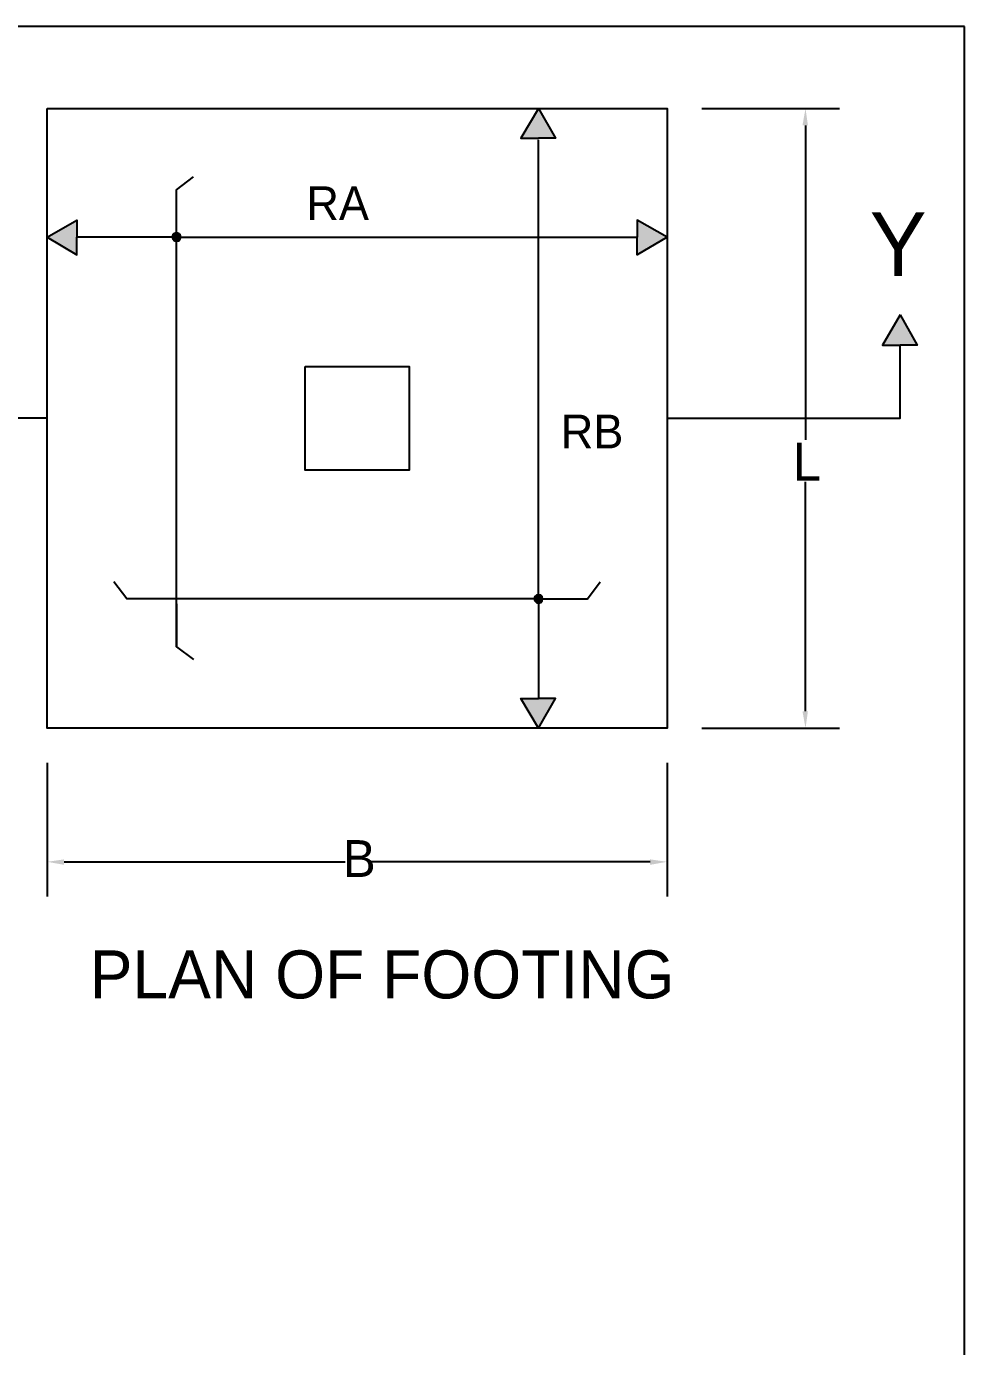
# Model space of a CAD drawing. Header units: millimetres. Extents: x 15 to 199, y 56 to 240.
# Drawn here: x 133.7 to 199.1, y 148.3 to 240.3 of the extents above; entities that cross this region are included whole.
import ezdxf

# ---------------------------------------------------------------- set-up
doc = ezdxf.new("R2010")
doc.units = ezdxf.units.MM
doc.header["$MEASUREMENT"] = 0
doc.layers.get('0').update_dxf_attribs({"linetype": 'CONTINUOUS'})
doc.styles.add('CIDFont+F1$001H0', font='')
doc.styles.add('CIDFont+F2$001H0', font='')
doc.styles.get('CIDFont+F1$001H0').set_extended_font_data('CIDFont+F1')
doc.styles.get('CIDFont+F2$001H0').set_extended_font_data('CIDFont+F2')

msp = doc.modelspace()

# ---------------------------------------------------------------- hatches: boundary and pattern name
at = {"true_color": 0x000007}
for points in [[(169.418, 234.611), (170.603, 232.537), (168.19, 232.537)], [(187.833, 233.426), (188.214, 233.426), (188.045, 234.611)], [(137.245, 226.822), (137.245, 225.637), (135.17, 225.637)], [(176.318, 226.822), (178.393, 225.637), (176.318, 225.637)], [(135.17, 225.637), (137.245, 225.637), (137.245, 224.409)], [(143.891, 225.679), (144.484, 225.637), (143.849, 225.637)], [(143.849, 225.637), (144.441, 225.552), (143.891, 225.552)], [(143.849, 225.637), (144.484, 225.637), (144.441, 225.552)], [(143.933, 225.806), (144.441, 225.764), (143.891, 225.764)], [(143.891, 225.764), (144.441, 225.721), (143.891, 225.721)], [(143.891, 225.764), (144.441, 225.764), (144.441, 225.721)], [(143.891, 225.721), (144.441, 225.679), (143.891, 225.679)], [(143.891, 225.721), (144.441, 225.721), (144.441, 225.679)], [(143.891, 225.679), (144.441, 225.679), (144.484, 225.637)], [(143.891, 225.552), (144.441, 225.51), (143.891, 225.51)], [(143.891, 225.552), (144.441, 225.552), (144.441, 225.51)], [(143.976, 225.848), (144.399, 225.806), (143.933, 225.806)], [(143.933, 225.806), (144.399, 225.806), (144.441, 225.764)], [(144.018, 225.891), (144.357, 225.848), (143.976, 225.848)], [(143.976, 225.848), (144.357, 225.848), (144.399, 225.806)], [(144.018, 225.891), (144.314, 225.891), (144.357, 225.848)], [(144.145, 225.933), (144.23, 225.891), (144.103, 225.891)], [(144.145, 225.933), (144.187, 225.933), (144.23, 225.891)], [(176.318, 225.637), (178.393, 225.637), (176.318, 224.409)], [(143.891, 225.51), (144.441, 225.467), (143.891, 225.467)], [(143.891, 225.51), (144.441, 225.51), (144.441, 225.467)], [(143.891, 225.467), (144.399, 225.425), (143.933, 225.425)], [(143.891, 225.467), (144.441, 225.467), (144.399, 225.425)], [(143.933, 225.425), (144.357, 225.383), (143.976, 225.383)], [(143.933, 225.425), (144.399, 225.425), (144.357, 225.383)], [(143.976, 225.383), (144.314, 225.34), (144.018, 225.34)], [(143.976, 225.383), (144.357, 225.383), (144.314, 225.34)], [(194.649, 220.218), (195.665, 218.398), (193.59, 218.398)], [(193.59, 218.398), (195.834, 218.101), (193.421, 218.101)], [(193.59, 218.398), (195.665, 218.398), (195.834, 218.101)], [(169.376, 200.702), (169.503, 200.66), (169.333, 200.66)], [(169.376, 200.702), (169.418, 200.702), (169.503, 200.66)], [(169.122, 200.448), (169.714, 200.406), (169.079, 200.406)], [(169.079, 200.406), (169.714, 200.321), (169.122, 200.321)], [(169.079, 200.406), (169.714, 200.406), (169.714, 200.321)], [(169.164, 200.533), (169.672, 200.491), (169.122, 200.491)], [(169.122, 200.491), (169.714, 200.448), (169.122, 200.448)], [(169.122, 200.491), (169.672, 200.491), (169.714, 200.448)], [(169.122, 200.448), (169.714, 200.448), (169.714, 200.406)], [(169.122, 200.321), (169.672, 200.279), (169.122, 200.279)], [(169.122, 200.321), (169.714, 200.321), (169.672, 200.279)], [(169.122, 200.279), (169.672, 200.237), (169.164, 200.237)], [(169.122, 200.279), (169.672, 200.279), (169.672, 200.237)], [(169.206, 200.618), (169.63, 200.575), (169.164, 200.575)], [(169.164, 200.575), (169.672, 200.533), (169.164, 200.533)], [(169.164, 200.575), (169.63, 200.575), (169.672, 200.533)], [(169.164, 200.533), (169.672, 200.533), (169.672, 200.491)], [(169.164, 200.237), (169.63, 200.194), (169.164, 200.194)], [(169.164, 200.237), (169.672, 200.237), (169.63, 200.194)], [(169.164, 200.194), (169.587, 200.152), (169.206, 200.152)], [(169.164, 200.194), (169.63, 200.194), (169.587, 200.152)], [(169.249, 200.66), (169.587, 200.618), (169.206, 200.618)], [(169.206, 200.618), (169.587, 200.618), (169.63, 200.575)], [(169.206, 200.152), (169.545, 200.11), (169.249, 200.11)], [(169.206, 200.152), (169.587, 200.152), (169.545, 200.11)], [(169.249, 200.66), (169.545, 200.66), (169.587, 200.618)], [(169.333, 200.11), (169.418, 200.067), (169.376, 200.067)], [(169.333, 200.11), (169.503, 200.11), (169.418, 200.067)], [(168.19, 193.463), (170.603, 193.463), (169.418, 191.389)], [(187.833, 192.574), (188.214, 192.574), (188.045, 191.389)], [(136.356, 182.245), (136.356, 181.864), (135.17, 182.076)], [(177.207, 182.245), (177.207, 181.864), (178.393, 182.076)]]:
    msp.add_hatch(color=7, dxfattribs=at).paths.add_polyline_path(points)

# ---------------------------------------------------------------- linework, layer by layer
at = {"color": 7, "linetype": 'Continuous', "lineweight": 25, "true_color": 0x000007}
for p, q in [((180.806, 234.611), (190.415, 234.611)), ((188.045, 233.426), (188.045, 217.424)), ((169.418, 200.702), (169.418, 232.41)), ((143.849, 225.637), (137.245, 225.637)), ((144.484, 225.637), (176.318, 225.637)), ((188.045, 217.424), (188.045, 211.497)), ((188.045, 192.574), (188.045, 208.576)), ((169.418, 200.067), (169.418, 193.463)), ((180.806, 191.389), (190.415, 191.389)), ((135.17, 188.976), (135.17, 179.663)), ((178.393, 188.976), (178.393, 179.663)), ((136.356, 182.076), (155.956, 182.076)), ((177.207, 182.076), (157.649, 182.076))]:
    msp.add_line(p, q, dxfattribs=at)
at = {"color": 20, "linetype": 'Continuous', "lineweight": 25, "true_color": 0x000014}
msp.add_line((144.187, 197.062), (144.187, 225.298), dxfattribs=at)
at = {"color": 7, "linetype": 'Continuous', "lineweight": 25, "true_color": 0x000007}
for points in [[(199.136, 240.326), (15.282, 240.326), (15.282, 56.219), (199.136, 56.219)], [(135.17, 234.611), (178.393, 234.611), (178.393, 191.389), (135.17, 191.389)], [(144.484, 225.637), (144.441, 225.806), (144.357, 225.891), (144.187, 225.933), (144.06, 225.891), (143.933, 225.806), (143.891, 225.637), (143.933, 225.51), (144.06, 225.383), (144.187, 225.34), (144.357, 225.383), (144.441, 225.51)], [(169.714, 200.406), (169.672, 200.575), (169.587, 200.66), (169.418, 200.702), (169.291, 200.66), (169.164, 200.575), (169.122, 200.406), (169.164, 200.279), (169.291, 200.152), (169.418, 200.11), (169.587, 200.152), (169.672, 200.279)]]:
    msp.add_lwpolyline(points, close=True, dxfattribs=at)
for points in [[(169.418, 234.611), (168.19, 232.537), (169.418, 232.537)], [(169.418, 234.611), (170.603, 232.537), (169.418, 232.537)], [(135.17, 225.637), (137.245, 226.822), (137.245, 225.637)], [(178.393, 225.637), (176.318, 226.822), (176.318, 225.637)], [(135.17, 225.637), (137.245, 224.409), (137.245, 225.637)], [(178.393, 225.637), (176.318, 224.409), (176.318, 225.637)], [(194.649, 220.218), (193.421, 218.101), (194.649, 218.101)], [(194.649, 220.218), (195.834, 218.101), (194.649, 218.101)], [(135.17, 213.021), (118.914, 213.021), (118.914, 218.398)], [(178.393, 213.021), (194.649, 213.021), (194.649, 218.101)], [(169.418, 191.389), (168.19, 193.463), (169.418, 193.463)], [(169.418, 191.389), (170.603, 193.463), (169.418, 193.463)]]:
    msp.add_lwpolyline(points, dxfattribs=at)
at = {"color": 20, "linetype": 'Continuous', "lineweight": 25, "true_color": 0x000014}
for points in [[(144.187, 225.933), (144.187, 228.939), (145.373, 229.828)], [(169.079, 200.406), (144.187, 200.406), (140.716, 200.406), (139.827, 201.591)], [(169.714, 200.406), (172.847, 200.406), (173.736, 201.591)], [(144.187, 200.067), (144.187, 197.062), (145.373, 196.173)]]:
    msp.add_lwpolyline(points, dxfattribs=at)
msp.add_lwpolyline([(153.162, 216.62), (160.401, 216.62), (160.401, 209.381), (153.162, 209.381)], close=True, dxfattribs=at)

# ---------------------------------------------------------------- texts
at = {"color": 7, "true_color": 0x000007}
for s, height, style, p in [('RA', 2.3494, 'CIDFont+F2$001H0', (153.245, 226.823)), ('Y', 4.427, 'CIDFont+F2$001H0', (192.53, 222.927)), ('RB', 2.3494, 'CIDFont+F2$001H0', (170.982, 210.906)), ('L', 2.639, 'CIDFont+F1$001H0', (187.153, 208.661)), ('B', 2.567, 'CIDFont+F1$001H0', (155.785, 181.019)), ('PLAN OF FOOTING', 3.34694, 'CIDFont+F2$001H0', (138.133, 172.549))]:
    msp.add_text(s, height=height, dxfattribs=dict(at, style=style)).set_placement(p)

doc.saveas('drawing.dxf')
